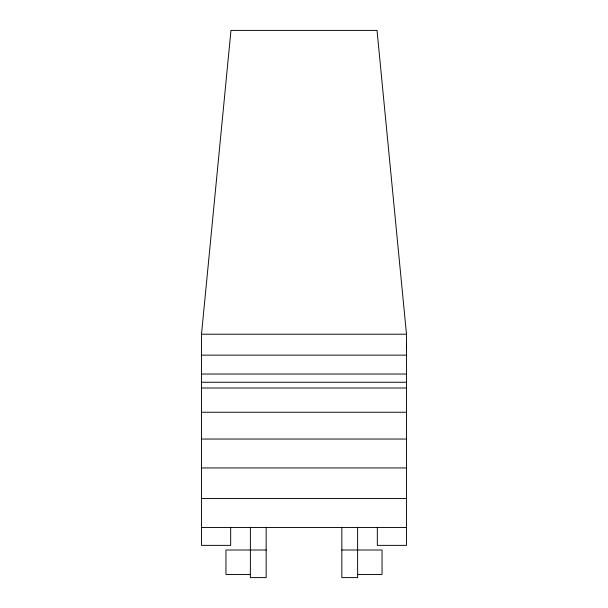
<?xml version="1.0" encoding="UTF-8"?>
<svg xmlns="http://www.w3.org/2000/svg" width="608" height="608" viewBox="0 0 608 608"><rect width="100%" height="100%" fill="white"/><g stroke="black" fill="none" stroke-linecap="round" stroke-linejoin="round"><path stroke-width="0.91" d="M230.675 527.349L230.675 545.368L201.506 545.368L201.506 334.21L230.979 30.4L377.021 30.4L406.494 334.21L406.494 545.368L377.325 545.368L377.325 527.349M201.506 334.21L406.494 334.21M201.506 355.133L406.494 355.133M201.506 374.026L406.494 374.026M201.506 382.257L406.494 382.257M201.506 388.01L406.494 388.01M201.506 412.239L406.494 412.239M201.506 439.037L406.494 439.037M201.506 467.94L406.494 467.94M201.506 498.461L406.494 498.461M201.506 527.539L406.494 527.539M266.16 550.004L225.948 550.004L225.948 574.446L250.39 574.446M341.84 550.004L382.052 550.004L382.052 574.446L357.61 574.446M406.448 343.512L406.494 348.855M357.61 527.478L357.61 577.6L341.84 577.6L341.84 527.379M266.16 527.379L266.16 577.6L250.39 577.6L250.39 527.478"/></g></svg>
